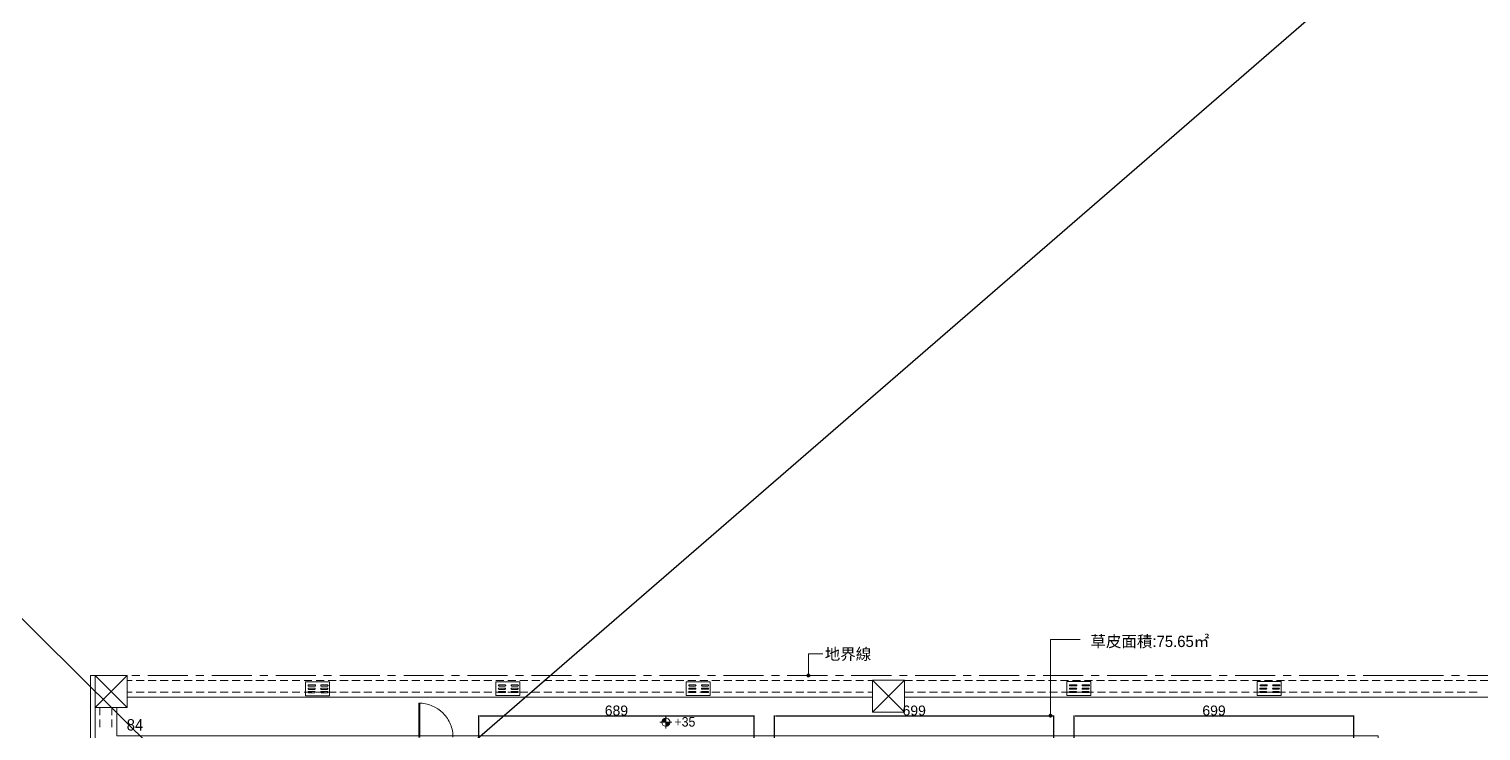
# Model space of a CAD drawing. Header units: millimetres. Extents: x -15161 to 10473752, y -72817 to 33960.
# Drawn here: x 35462 to 39095, y 3559 to 5315 of the extents above; entities that cross this region are included whole.
import ezdxf

# ---------------------------------------------------------------- set-up
doc = ezdxf.new("R2010")
doc.units = ezdxf.units.MM
for name, color, linetype in [('PDF_單色填滿', 7, 'Continuous'), ('PDF_幾何圖形', 7, 'Continuous'), ('PDF_文字', 7, 'Continuous')]:
    doc.layers.add(name, color=color, linetype=linetype)
doc.styles.add('PDF PMingLiU', font='PMingLiU.ttf')
doc.styles.get("Standard").update_dxf_attribs({"font": 'arial.ttf'})
doc.dimstyles.new('ISO-25', dxfattribs={"dimtxt": 25, "dimasz": 2.5, "dimexe": 1.25, "dimexo": 0.625, "dimtad": 1, "dimdec": 0, "dimtxsty": 'Standard', "dimcen": 2.5, "dimadec": 0, "dimazin": 0, "dimtfac": 1, "dimtdec": 0, "dimtmove": 0, "dimatfit": 3, "dimfxl": 1, "dimarcsym": 0})

# ---------------------------------------------------------------- blocks, each defined once
blk = doc.blocks.new('拆除後的建築底圖1131126')
at = {"layer": 'PDF_單色填滿', "lineweight": 0}
for points in [[(11174.2, 3700.4), (11173.8, 3697.8), (11178.9, 3697.8)], [(11173.8, 3697.8), (11174.2, 3695.7), (11178.9, 3697.8)], [(11176.3, 3702.5), (11174.2, 3700.4), (11178.9, 3697.8)], [(11174.2, 3695.7), (11176.3, 3693.6), (11178.9, 3697.8)], [(11178.9, 3702.9), (11176.3, 3702.5), (11178.9, 3697.8)], [(11176.3, 3693.6), (11178.9, 3693.2), (11178.9, 3697.8)], [(11181, 3702.5), (11178.9, 3702.9), (11178.9, 3697.8)], [(11183.1, 3700.4), (11181, 3702.5), (11178.9, 3697.8)], [(11183.5, 3697.8), (11183.1, 3700.4), (11178.9, 3697.8)], [(11178.9, 3693.2), (11181, 3693.6), (11178.9, 3697.8)], [(11181, 3693.6), (11183.1, 3695.3), (11178.9, 3697.8)], [(11183.1, 3695.3), (11183.5, 3697.8), (11178.9, 3697.8)]]:
    blk.add_solid(points, dxfattribs=at)
at = {"layer": 'PDF_單色填滿', "lineweight": 9}
for points in [[(11780.1, 3600), (11779.3, 3597.5), (11784.3, 3597.5)], [(11779.3, 3597.5), (11780.1, 3594.9), (11784.3, 3597.5)], [(11781.8, 3601.7), (11780.1, 3600), (11784.3, 3597.5)], [(11780.1, 3594.9), (11781.8, 3593.3), (11784.3, 3597.5)], [(11784.3, 3602.6), (11781.8, 3601.7), (11784.3, 3597.5)], [(11781.8, 3593.3), (11784.3, 3592.4), (11784.3, 3597.5)], [(11786.9, 3601.7), (11784.3, 3602.6), (11784.3, 3597.5)], [(11788.6, 3600), (11786.9, 3601.7), (11784.3, 3597.5)], [(11789.4, 3597.5), (11788.6, 3600), (11784.3, 3597.5)], [(11784.3, 3592.4), (11786.9, 3593.3), (11784.3, 3597.5)], [(11786.9, 3593.3), (11788.6, 3594.9), (11784.3, 3597.5)], [(11788.6, 3594.9), (11789.4, 3597.5), (11784.3, 3597.5)]]:
    blk.add_solid(points, dxfattribs=at)
at = {"layer": 'PDF_幾何圖形', "lineweight": 9}
blk.add_lwpolyline([(11784.3, 3597.5), (11784.3, 3787.6), (11858.4, 3787.6)], dxfattribs=at)
at = {"layer": 'PDF_幾何圖形', "lineweight": 0}
for points in [[(11178.9, 3697.8), (11178.9, 3752), (11214.4, 3752)], [(9465.8, 3697.8), (9382.4, 3697.8), (9382.4, 3578)], [(9394.2, 3697.8), (9474.2, 3617.8)], [(9474.2, 3697.8), (9394.2, 3617.8)], [(9474.2, 3685.6), (9486.5, 3685.6)], [(9505.6, 3697.8), (9485.7, 3697.8)], [(9496.7, 3685.6), (9516.6, 3685.6)], [(9625.8, 3697.8), (9525.9, 3697.8)], [(9526.7, 3685.6), (9546.6, 3685.6)], [(9556.4, 3685.6), (9576.7, 3685.6)], [(9586.4, 3685.6), (9606.8, 3685.6)], [(9616.5, 3685.6), (9636.4, 3685.6)], [(9665.6, 3697.8), (9645.7, 3697.8)], [(9646.6, 3685.6), (9666.5, 3685.6)], [(9676.6, 3685.6), (9696.5, 3685.6)], [(9785.9, 3697.8), (9685.9, 3697.8)], [(9706.7, 3685.6), (9726.6, 3685.6)], [(9736.8, 3685.6), (9756.7, 3685.6)], [(9766.8, 3685.6), (9786.7, 3685.6)], [(9796.5, 3685.6), (9816.8, 3685.6)], [(9825.7, 3697.8), (9805.8, 3697.8)], [(9826.5, 3685.6), (9846.4, 3685.6)], [(9945.9, 3697.8), (9846, 3697.8)], [(9856.6, 3685.6), (9876.5, 3685.6)], [(9886.6, 3685.6), (9906.5, 3685.6)], [(9916.7, 3685.6), (9936.6, 3685.6)], [(9943.8, 3674.5), (9928.6, 3674.5), (9928.1, 3674.5), (9927.3, 3674.1), (9927.3, 3673.7), (9926.9, 3673.3), (9927.3, 3672.4), (9927.3, 3672), (9928.1, 3671.6), (9928.6, 3671.6), (9943.8, 3671.6)], [(9943.4, 3674.5), (9944.2, 3674.5), (9945.1, 3673.7), (9945.1, 3672.4), (9944.2, 3671.6), (9943.4, 3671.6)], [(9946.8, 3685.6), (9966.7, 3685.6)], [(9960.3, 3671.6), (9959.5, 3671.6), (9958.6, 3672.4), (9958.6, 3673.7), (9959.5, 3674.5), (9960.3, 3674.5)], [(9959.9, 3674.5), (9975.6, 3674.5)], [(9959.9, 3671.6), (9975.6, 3671.6)], [(9985.7, 3697.8), (9965.8, 3697.8)], [(9975.1, 3674.5), (9975.6, 3674.5), (9976.4, 3674.1), (9976.8, 3673.7), (9976.8, 3672.4), (9976.4, 3672), (9975.6, 3671.6), (9975.1, 3671.6)], [(9976.8, 3685.6), (9996.7, 3685.6)], [(10106, 3697.8), (10006, 3697.8)], [(10006.5, 3685.6), (10026.8, 3685.6)], [(10036.5, 3685.6), (10056.8, 3685.6)], [(10066.6, 3685.6), (10086.5, 3685.6)], [(10096.6, 3685.6), (10116.5, 3685.6)], [(10145.8, 3697.8), (10125.9, 3697.8)], [(10126.7, 3685.6), (10146.6, 3685.6)], [(10156.8, 3685.6), (10176.7, 3685.6)], [(10266, 3697.8), (10166.1, 3697.8)], [(10186.8, 3685.6), (10206.7, 3685.6)], [(10216.9, 3685.6), (10236.8, 3685.6)], [(10246.5, 3685.6), (10266.9, 3685.6)], [(10276.6, 3685.6), (10296.9, 3685.6)], [(10305.8, 3697.8), (10285.9, 3697.8)], [(10306.7, 3685.6), (10326.6, 3685.6)], [(10426.1, 3697.8), (10326.1, 3697.8)], [(10336.7, 3685.6), (10356.6, 3685.6)], [(10366.8, 3685.6), (10386.7, 3685.6)], [(10396.8, 3685.6), (10416.7, 3685.6)], [(10404.9, 3671.6), (10404, 3672), (10403.6, 3672), (10403.2, 3672.4), (10403.2, 3673.7), (10404, 3674.5), (10404.9, 3674.5)], [(10404.5, 3674.5), (10420.1, 3674.5)], [(10404.5, 3671.6), (10420.1, 3671.6)], [(10419.7, 3674.5), (10420.1, 3674.5), (10421, 3674.1), (10421, 3673.7), (10421.4, 3673.3), (10421, 3672.4), (10421, 3672), (10420.1, 3672), (10419.7, 3671.6)], [(10426.9, 3685.6), (10446.8, 3685.6)], [(10436.6, 3671.6), (10435.8, 3672), (10435.4, 3672), (10434.9, 3672.4), (10434.9, 3673.7), (10435.8, 3674.5), (10436.6, 3674.5)], [(10436.2, 3671.6), (10451.5, 3671.6), (10451.9, 3672), (10452.7, 3672), (10452.7, 3672.4), (10453.2, 3673.3), (10452.7, 3673.7), (10452.7, 3674.1), (10451.9, 3674.5), (10451.5, 3674.5), (10436.2, 3674.5)], [(10465.9, 3697.8), (10446, 3697.8)], [(10457, 3685.6), (10476.9, 3685.6)], [(10586.1, 3697.8), (10486.2, 3697.8)], [(10486.6, 3685.6), (10506.9, 3685.6)], [(10516.7, 3685.6), (10536.6, 3685.6)], [(10546.7, 3685.6), (10566.6, 3685.6)], [(10576.8, 3685.6), (10596.7, 3685.6)], [(10625.9, 3697.8), (10606, 3697.8)], [(10606.8, 3685.6), (10626.7, 3685.6)], [(10636.9, 3685.6), (10656.8, 3685.6)], [(10746.1, 3697.8), (10646.2, 3697.8)], [(10667, 3685.6), (10686.9, 3685.6)], [(10696.6, 3685.6), (10716.9, 3685.6)], [(10726.7, 3685.6), (10747, 3685.6)], [(10756.7, 3685.6), (10776.6, 3685.6)], [(10785.9, 3697.8), (10766, 3697.8)], [(10786.8, 3685.6), (10806.7, 3685.6)], [(10906.2, 3697.8), (10806.3, 3697.8)], [(10816.9, 3685.6), (10836.8, 3685.6)], [(10846.9, 3685.6), (10866.8, 3685.6)], [(10877, 3685.6), (10896.9, 3685.6)], [(10881.2, 3671.6), (10880.4, 3672), (10879.9, 3672), (10879.5, 3672.9), (10879.5, 3673.7), (10880.4, 3674.5), (10881.2, 3674.5)], [(10880.8, 3671.6), (10896, 3671.6), (10896.5, 3672), (10897.3, 3672), (10897.3, 3672.9), (10897.7, 3673.3), (10897.3, 3673.7), (10897.3, 3674.1), (10896.5, 3674.5), (10896, 3674.5), (10880.8, 3674.5)], [(10907, 3685.6), (10926.9, 3685.6)], [(10913, 3671.6), (10912.1, 3672), (10911.7, 3672), (10911.3, 3672.9), (10911.3, 3673.7), (10912.1, 3674.5), (10913, 3674.5)], [(10912.5, 3671.6), (10927.8, 3671.6), (10928.2, 3672), (10928.6, 3672), (10929.1, 3672.9), (10929.1, 3673.7), (10928.2, 3674.5), (10927.8, 3674.5), (10912.5, 3674.5)], [(10946, 3697.8), (10926.1, 3697.8)], [(10936.7, 3685.6), (10957, 3685.6)], [(11066.2, 3697.8), (10965.9, 3697.8)], [(10966.7, 3685.6), (10987.1, 3685.6)], [(10996.8, 3685.6), (11016.7, 3685.6)], [(11026.9, 3685.6), (11046.8, 3685.6)], [(11056.9, 3685.6), (11076.8, 3685.6)], [(11106, 3697.8), (11086.1, 3697.8)], [(11087, 3685.6), (11106.9, 3685.6)], [(11117, 3685.6), (11136.9, 3685.6)], [(11226.3, 3697.8), (11125.9, 3697.8)], [(11147.1, 3685.6), (11167, 3685.6)], [(11176.7, 3685.6), (11197.1, 3685.6)], [(11206.8, 3685.6), (11226.7, 3685.6)], [(11236.9, 3685.6), (11256.8, 3685.6)], [(11266.1, 3697.8), (11246.2, 3697.8)], [(11266.9, 3685.6), (11286.8, 3685.6)], [(11386.3, 3697.8), (11286, 3697.8)], [(11297, 3685.6), (11316.9, 3685.6)], [(11327.1, 3685.6), (11339.3, 3685.6)], [(11339.3, 3686), (11419.4, 3606)], [(11419.4, 3686), (11339.3, 3606)], [(11426.1, 3697.8), (11406.2, 3697.8)], [(11419.4, 3685.6), (11439.3, 3685.6)], [(11546.4, 3697.8), (11446, 3697.8)], [(11449.4, 3685.6), (11469.3, 3685.6)], [(11479.5, 3685.6), (11499.4, 3685.6)], [(11509.5, 3685.6), (11529.4, 3685.6)], [(11539.6, 3685.6), (11559.5, 3685.6)], [(11586.2, 3697.8), (11566.3, 3697.8)], [(11569.7, 3685.6), (11589.6, 3685.6)], [(11599.3, 3685.6), (11619.6, 3685.6)], [(11706.4, 3697.8), (11606.1, 3697.8)], [(11629.4, 3685.6), (11649.7, 3685.6)], [(11659.4, 3685.6), (11679.3, 3685.6)], [(11689.5, 3685.6), (11709.4, 3685.6)], [(11719.6, 3685.6), (11739.5, 3685.6)], [(11746.2, 3697.8), (11726.3, 3697.8)], [(11749.6, 3685.6), (11769.5, 3685.6)], [(11866.5, 3697.8), (11766.1, 3697.8)], [(11779.7, 3685.6), (11799.6, 3685.6)], [(11809.3, 3685.6), (11829.6, 3685.6)], [(11839.4, 3685.6), (11859.7, 3685.6)], [(11880.4, 3675), (11865.2, 3675), (11864.8, 3674.5), (11864.4, 3674.5), (11863.9, 3674.1), (11863.9, 3672.9), (11864.8, 3672), (11865.2, 3672), (11880.4, 3672)], [(11869.4, 3685.6), (11889.3, 3685.6)], [(11880, 3675), (11880.9, 3674.5), (11881.3, 3674.5), (11881.7, 3674.1), (11881.7, 3672.9), (11880.9, 3672), (11880, 3672)], [(11906.3, 3697.8), (11886.4, 3697.8)], [(11899.5, 3685.6), (11919.4, 3685.6)], [(12026.5, 3697.8), (11926.2, 3697.8)], [(11929.6, 3685.6), (11949.5, 3685.6)], [(11959.6, 3685.6), (11979.5, 3685.6)], [(11989.7, 3685.6), (12009.6, 3685.6)], [(12019.7, 3685.6), (12039.6, 3685.6)], [(12066.3, 3697.8), (12046.4, 3697.8)], [(12049.4, 3685.6), (12069.7, 3685.6)], [(12079.4, 3685.6), (12099.8, 3685.6)], [(12186.6, 3697.8), (12086.2, 3697.8)], [(12109.5, 3685.6), (12129.4, 3685.6)], [(12139.6, 3685.6), (12159.5, 3685.6)], [(12169.6, 3685.6), (12189.5, 3685.6)], [(12199.7, 3685.6), (12219.6, 3685.6)], [(12226.4, 3697.8), (12206.5, 3697.8)], [(12229.8, 3685.6), (12249.7, 3685.6)], [(12346.2, 3697.8), (12246.3, 3697.8)], [(12259.8, 3685.6), (12279.7, 3685.6)], [(12289.5, 3685.6), (12309.8, 3685.6)], [(12309.8, 3675), (12325, 3675)], [(12309.8, 3672), (12325, 3672)], [(12319.5, 3685.6), (12339.8, 3685.6)], [(12324.6, 3675), (12325.4, 3675), (12325.9, 3674.5), (12326.3, 3674.1), (12326.3, 3672.9), (12325.9, 3672.4), (12325.4, 3672), (12324.6, 3672)], [(12356.8, 3675), (12341.5, 3675), (12341.1, 3675), (12340.3, 3674.1), (12339.8, 3673.3), (12340.3, 3672.9), (12341.1, 3672), (12341.5, 3672), (12356.8, 3672)], [(12349.6, 3685.6), (12369.5, 3685.6)], [(12356.3, 3675), (12357.2, 3675), (12357.6, 3674.5), (12358, 3674.1), (12358, 3672.9), (12357.6, 3672.4), (12357.2, 3672), (12356.3, 3672)], [(12386.4, 3697.8), (12366.5, 3697.8)], [(12379.6, 3685.6), (12399.5, 3685.6)], [(12506.2, 3697.8), (12406.3, 3697.8)], [(12409.7, 3685.6), (12429.6, 3685.6)], [(12439.8, 3685.6), (12459.7, 3685.6)], [(12469.8, 3685.6), (12489.7, 3685.6)], [(12499.5, 3685.6), (12519.8, 3685.6)], [(12546.5, 3698.3), (12526.6, 3698.3)], [(12529.5, 3685.6), (12549.8, 3685.6)], [(12559.6, 3685.6), (12579.5, 3685.6)], [(12767.5, 3698.3), (12566.4, 3698.3)], [(12589.6, 3685.6), (12609.5, 3685.6)], [(12619.7, 3685.6), (12639.6, 3685.6)], [(12649.8, 3685.6), (12669.7, 3685.6)], [(12679.8, 3685.6), (12699.7, 3685.6)], [(12709.9, 3685.6), (12729.8, 3685.6)], [(12739.5, 3685.6), (12759.9, 3685.6)], [(12769.6, 3685.6), (12789.9, 3685.6)], [(12807.7, 3698.3), (12787.4, 3698.3)], [(12799.7, 3685.6), (12819.6, 3685.6)], [(12927.5, 3698.3), (12827.6, 3698.3)], [(12829.7, 3685.6), (12849.6, 3685.6)], [(12859.8, 3685.6), (12879.7, 3685.6)], [(9474.2, 3655.9), (9486.5, 3655.9)], [(9474.2, 3643.6), (9486.5, 3643.6)], [(9496.7, 3655.9), (9516.6, 3655.9)], [(9496.7, 3643.6), (9516.6, 3643.6)], [(9526.7, 3655.9), (9546.6, 3655.9)], [(9526.7, 3643.6), (9546.6, 3643.6)], [(9556.4, 3655.9), (9576.7, 3655.9)], [(9556.4, 3643.6), (9576.7, 3643.6)], [(9586.4, 3655.9), (9606.8, 3655.9)], [(9586.4, 3643.6), (9606.8, 3643.6)], [(9616.5, 3655.9), (9636.4, 3655.9)], [(9616.5, 3643.6), (9636.4, 3643.6)], [(9646.6, 3655.9), (9666.5, 3655.9)], [(9646.6, 3643.6), (9666.5, 3643.6)], [(9676.6, 3655.9), (9696.5, 3655.9)], [(9676.6, 3643.6), (9696.5, 3643.6)], [(9706.7, 3655.9), (9726.6, 3655.9)], [(9706.7, 3643.6), (9726.6, 3643.6)], [(9736.8, 3655.9), (9756.7, 3655.9)], [(9736.8, 3643.6), (9756.7, 3643.6)], [(9766.8, 3655.9), (9786.7, 3655.9)], [(9766.8, 3643.6), (9786.7, 3643.6)], [(9796.5, 3655.9), (9816.8, 3655.9)], [(9796.5, 3643.6), (9816.8, 3643.6)], [(9826.5, 3655.9), (9846.4, 3655.9)], [(9826.5, 3643.6), (9846.4, 3643.6)], [(9856.6, 3655.9), (9876.5, 3655.9)], [(9856.6, 3643.6), (9876.5, 3643.6)], [(9886.6, 3655.9), (9906.5, 3655.9)], [(9886.6, 3643.6), (9906.5, 3643.6)], [(9916.7, 3655.9), (9936.6, 3655.9)], [(9916.7, 3643.6), (9936.6, 3643.6)], [(9946.8, 3655.9), (9966.7, 3655.9)], [(9946.8, 3643.6), (9966.7, 3643.6)], [(9975.1, 3666.1), (9959.9, 3666.1), (9959.5, 3666.1), (9958.2, 3664.8), (9958.6, 3664), (9959, 3663.5), (9959.5, 3663.5), (9959.9, 3663.1), (9975.1, 3663.1)], [(9975.1, 3657.6), (9959.9, 3657.6), (9959.5, 3657.6), (9958.2, 3656.3), (9958.6, 3655.9), (9959, 3655.1), (9959.5, 3655.1), (9959.9, 3654.6), (9975.1, 3654.6)], [(9974.7, 3666.1), (9975.6, 3666.1), (9976.4, 3665.2), (9976.4, 3664), (9976, 3663.5), (9975.6, 3663.5), (9974.7, 3663.1)], [(9974.7, 3657.6), (9975.6, 3657.6), (9976.4, 3656.8), (9976.4, 3655.9), (9976, 3655.1), (9975.6, 3655.1), (9974.7, 3654.6)], [(9976.8, 3655.9), (9996.7, 3655.9)], [(9976.8, 3643.6), (9996.7, 3643.6)], [(10006.5, 3655.9), (10026.8, 3655.9)], [(10006.5, 3643.6), (10026.8, 3643.6)], [(10036.5, 3655.9), (10056.8, 3655.9)], [(10036.5, 3643.6), (10056.8, 3643.6)], [(10066.6, 3655.9), (10086.5, 3655.9)], [(10066.6, 3643.6), (10086.5, 3643.6)], [(10096.6, 3655.9), (10116.5, 3655.9)], [(10096.6, 3643.6), (10116.5, 3643.6)], [(10126.7, 3655.9), (10146.6, 3655.9)], [(10126.7, 3643.6), (10146.6, 3643.6)], [(10156.8, 3655.9), (10176.7, 3655.9)], [(10156.8, 3643.6), (10176.7, 3643.6)], [(10186.8, 3655.9), (10206.7, 3655.9)], [(10186.8, 3643.6), (10206.7, 3643.6)], [(10216.9, 3655.9), (10236.8, 3655.9)], [(10216.9, 3643.6), (10236.8, 3643.6)], [(10246.5, 3655.9), (10266.9, 3655.9)], [(10246.5, 3643.6), (10266.9, 3643.6)], [(10276.6, 3655.9), (10296.9, 3655.9)], [(10276.6, 3643.6), (10296.9, 3643.6)], [(10306.7, 3655.9), (10326.6, 3655.9)], [(10306.7, 3643.6), (10326.6, 3643.6)], [(10336.7, 3655.9), (10356.6, 3655.9)], [(10336.7, 3643.6), (10356.6, 3643.6)], [(10366.8, 3655.9), (10386.7, 3655.9)], [(10366.8, 3643.6), (10386.7, 3643.6)], [(10396.8, 3655.9), (10416.7, 3655.9)], [(10396.8, 3643.6), (10416.7, 3643.6)], [(10419.7, 3666.1), (10404.5, 3666.1), (10404, 3666.1), (10402.8, 3664.8), (10403.2, 3664.4), (10403.6, 3663.5), (10404, 3663.5), (10404.5, 3663.1), (10419.7, 3663.1)], [(10419.7, 3658), (10404.5, 3658), (10404, 3657.6), (10403.6, 3657.6), (10403.2, 3656.8), (10402.8, 3656.3), (10403.2, 3655.9), (10403.6, 3655.1), (10404.5, 3655.1), (10419.7, 3655.1)], [(10419.3, 3666.1), (10420.1, 3666.1), (10421, 3665.2), (10421, 3664.4), (10420.6, 3663.5), (10420.1, 3663.5), (10419.3, 3663.1)], [(10419.3, 3658), (10420.1, 3657.6), (10420.6, 3657.6), (10421, 3656.8), (10421, 3655.9), (10420.6, 3655.1), (10419.3, 3655.1)], [(10426.9, 3655.9), (10446.8, 3655.9)], [(10426.9, 3643.6), (10446.8, 3643.6)], [(10451.5, 3666.1), (10436.2, 3666.1), (10435.8, 3666.1), (10434.9, 3665.7), (10434.9, 3665.2), (10434.5, 3664.8), (10434.9, 3664.4), (10434.9, 3663.5), (10435.8, 3663.5), (10436.2, 3663.1), (10451.5, 3663.1)], [(10451.5, 3658), (10436.2, 3658), (10435.8, 3657.6), (10434.9, 3657.6), (10434.9, 3656.8), (10434.5, 3656.3), (10434.9, 3655.9), (10434.9, 3655.1), (10436.2, 3655.1), (10451.5, 3655.1)], [(10451, 3666.1), (10451.9, 3666.1), (10452.7, 3665.2), (10452.7, 3664.4), (10452.3, 3663.5), (10451.9, 3663.5), (10451, 3663.1)], [(10451, 3658), (10451.9, 3657.6), (10452.3, 3657.6), (10452.7, 3656.8), (10452.7, 3655.9), (10452.3, 3655.1), (10451, 3655.1)], [(10457, 3655.9), (10476.9, 3655.9)], [(10457, 3643.6), (10476.9, 3643.6)], [(10486.6, 3655.9), (10506.9, 3655.9)], [(10486.6, 3643.6), (10506.9, 3643.6)], [(10516.7, 3655.9), (10536.6, 3655.9)], [(10516.7, 3643.6), (10536.6, 3643.6)], [(10546.7, 3655.9), (10566.6, 3655.9)], [(10546.7, 3643.6), (10566.6, 3643.6)], [(10576.8, 3655.9), (10596.7, 3655.9)], [(10576.8, 3643.6), (10596.7, 3643.6)], [(10606.8, 3655.9), (10626.7, 3655.9)], [(10606.8, 3643.6), (10626.7, 3643.6)], [(10636.9, 3655.9), (10656.8, 3655.9)], [(10636.9, 3643.6), (10656.8, 3643.6)], [(10667, 3655.9), (10686.9, 3655.9)], [(10667, 3643.6), (10686.9, 3643.6)], [(10696.6, 3655.9), (10716.9, 3655.9)], [(10696.6, 3643.6), (10716.9, 3643.6)], [(10726.7, 3655.9), (10747, 3655.9)], [(10726.7, 3643.6), (10747, 3643.6)], [(10756.7, 3655.9), (10776.6, 3655.9)], [(10756.7, 3643.6), (10776.6, 3643.6)], [(10786.8, 3655.9), (10806.7, 3655.9)], [(10786.8, 3643.6), (10806.7, 3643.6)], [(10816.9, 3655.9), (10836.8, 3655.9)], [(10816.9, 3643.6), (10836.8, 3643.6)], [(10846.9, 3655.9), (10866.8, 3655.9)], [(10846.9, 3643.6), (10866.8, 3643.6)], [(10877, 3655.9), (10896.9, 3655.9)], [(10877, 3643.6), (10896.9, 3643.6)], [(10896, 3666.5), (10880.8, 3666.5), (10880.4, 3666.1), (10879.5, 3666.1), (10879.5, 3665.2), (10879.1, 3664.8), (10879.5, 3664.4), (10879.5, 3663.5), (10880.8, 3663.5), (10896, 3663.5)], [(10896, 3658), (10880.8, 3658), (10880.4, 3657.6), (10879.5, 3657.6), (10879.5, 3657.2), (10879.1, 3656.3), (10879.5, 3655.9), (10879.5, 3655.5), (10880.4, 3655.1), (10880.8, 3655.1), (10896, 3655.1)], [(10895.6, 3666.5), (10896.5, 3666.1), (10896.9, 3666.1), (10897.3, 3665.2), (10897.3, 3664.4), (10896.9, 3663.5), (10895.6, 3663.5)], [(10895.6, 3658), (10896.5, 3657.6), (10896.9, 3657.6), (10897.3, 3657.2), (10897.3, 3655.9), (10896.5, 3655.1), (10895.6, 3655.1)], [(10907, 3655.9), (10926.9, 3655.9)], [(10907, 3643.6), (10926.9, 3643.6)], [(10912.5, 3663.5), (10911.3, 3663.5), (10910.9, 3664.4), (10910.9, 3665.2), (10911.3, 3666.1), (10911.7, 3666.1), (10912.5, 3666.5)], [(10912.5, 3655.1), (10911.7, 3655.1), (10910.9, 3655.9), (10910.9, 3657.2), (10911.3, 3657.6), (10911.7, 3657.6), (10912.5, 3658)], [(10912.1, 3666.5), (10927.8, 3666.5)], [(10912.1, 3663.5), (10927.8, 3663.5)], [(10912.1, 3658), (10927.8, 3658)], [(10912.1, 3655.1), (10927.8, 3655.1)], [(10927.4, 3666.5), (10927.8, 3666.1), (10928.6, 3666.1), (10928.6, 3665.2), (10929.1, 3664.8), (10928.6, 3664.4), (10928.6, 3663.5), (10927.4, 3663.5)], [(10927.4, 3658), (10927.8, 3657.6), (10928.6, 3657.6), (10928.6, 3657.2), (10929.1, 3656.3), (10928.6, 3655.9), (10928.6, 3655.5), (10927.8, 3655.1), (10927.4, 3655.1)], [(10936.7, 3655.9), (10957, 3655.9)], [(10936.7, 3643.6), (10957, 3643.6)], [(10966.7, 3655.9), (10987.1, 3655.9)], [(10966.7, 3643.6), (10987.1, 3643.6)], [(10996.8, 3655.9), (11016.7, 3655.9)], [(10996.8, 3643.6), (11016.7, 3643.6)], [(11026.9, 3655.9), (11046.8, 3655.9)], [(11026.9, 3643.6), (11046.8, 3643.6)], [(11056.9, 3655.9), (11076.8, 3655.9)], [(11056.9, 3643.6), (11076.8, 3643.6)], [(11087, 3655.9), (11106.9, 3655.9)], [(11087, 3643.6), (11106.9, 3643.6)], [(11117, 3655.9), (11136.9, 3655.9)], [(11117, 3643.6), (11136.9, 3643.6)], [(11147.1, 3655.9), (11167, 3655.9)], [(11147.1, 3643.6), (11167, 3643.6)], [(11176.7, 3655.9), (11197.1, 3655.9)], [(11176.7, 3643.6), (11197.1, 3643.6)], [(11206.8, 3655.9), (11226.7, 3655.9)], [(11206.8, 3643.6), (11226.7, 3643.6)], [(11236.9, 3655.9), (11256.8, 3655.9)], [(11236.9, 3643.6), (11256.8, 3643.6)], [(11266.9, 3655.9), (11286.8, 3655.9)], [(11266.9, 3643.6), (11286.8, 3643.6)], [(11297, 3655.9), (11316.9, 3655.9)], [(11297, 3643.6), (11316.9, 3643.6)], [(11327.1, 3655.9), (11339.3, 3655.9)], [(11327.1, 3643.6), (11339.3, 3643.6)], [(11419.4, 3655.9), (11441.8, 3655.9)], [(11419.4, 3643.6), (11442.6, 3643.6)], [(11451.5, 3655.9), (11471.4, 3655.9)], [(11452.4, 3643.6), (11472.7, 3643.6)], [(11481.6, 3655.9), (11501.5, 3655.9)], [(11482.4, 3643.6), (11502.3, 3643.6)], [(11511.7, 3655.9), (11531.6, 3655.9)], [(11512.5, 3643.6), (11532.4, 3643.6)], [(11541.7, 3655.9), (11561.6, 3655.9)], [(11542.6, 3643.6), (11562.5, 3643.6)], [(11571.8, 3655.9), (11591.7, 3655.9)], [(11572.6, 3643.6), (11592.5, 3643.6)], [(11601.8, 3655.9), (11621.7, 3655.9)], [(11602.7, 3643.6), (11622.6, 3643.6)], [(11631.5, 3655.9), (11651.8, 3655.9)], [(11632.8, 3643.6), (11652.7, 3643.6)], [(11661.5, 3655.9), (11681.9, 3655.9)], [(11662.4, 3643.6), (11682.7, 3643.6)], [(11691.6, 3655.9), (11711.5, 3655.9)], [(11692.5, 3643.6), (11712.4, 3643.6)], [(11721.7, 3655.9), (11741.6, 3655.9)], [(11722.5, 3643.6), (11742.4, 3643.6)], [(11751.7, 3655.9), (11771.6, 3655.9)], [(11752.6, 3643.6), (11772.5, 3643.6)], [(11781.8, 3655.9), (11801.7, 3655.9)], [(11782.6, 3643.6), (11802.5, 3643.6)], [(11811.9, 3655.9), (11831.8, 3655.9)], [(11812.7, 3643.6), (11832.6, 3643.6)], [(11833.4, 3663.5), (11832.6, 3663.5), (11832.2, 3664), (11831.8, 3664.4), (11831.8, 3665.7), (11832.2, 3666.1), (11832.6, 3666.5), (11833.4, 3666.5)], [(11833.4, 3655.1), (11832.6, 3655.1), (11832.2, 3655.5), (11831.8, 3655.9), (11831.8, 3657.2), (11832.2, 3657.6), (11832.6, 3658), (11833.4, 3658)], [(11833, 3663.5), (11848.3, 3663.5), (11848.7, 3663.5), (11849.5, 3664), (11849.5, 3664.4), (11850, 3664.8), (11849.5, 3665.7), (11849.5, 3666.1), (11848.7, 3666.5), (11848.3, 3666.5), (11833, 3666.5)], [(11833, 3655.1), (11848.3, 3655.1), (11848.7, 3655.1), (11849.5, 3655.5), (11849.5, 3655.9), (11850, 3656.3), (11849.5, 3657.2), (11849.5, 3657.6), (11848.7, 3658), (11848.3, 3658), (11833, 3658)], [(11841.9, 3655.9), (11861.8, 3655.9)], [(11842.8, 3643.6), (11862.7, 3643.6)], [(11865.2, 3663.5), (11864.4, 3663.5), (11863.9, 3664), (11863.5, 3664.4), (11863.5, 3665.7), (11863.9, 3666.1), (11864.4, 3666.5), (11865.2, 3666.5)], [(11865.2, 3655.1), (11864.4, 3655.1), (11863.9, 3655.5), (11863.5, 3655.9), (11863.5, 3657.2), (11863.9, 3657.6), (11864.4, 3658), (11865.2, 3658)], [(11864.8, 3666.5), (11880, 3666.5)], [(11864.8, 3663.5), (11880, 3663.5)], [(11864.8, 3658), (11880, 3658)], [(11864.8, 3655.1), (11880, 3655.1)], [(11871.6, 3655.9), (11891.9, 3655.9)], [(11872.4, 3643.6), (11892.7, 3643.6)], [(11901.6, 3655.9), (11921.9, 3655.9)], [(11902.5, 3643.6), (11922.8, 3643.6)], [(11931.7, 3655.9), (11951.6, 3655.9)], [(11932.5, 3643.6), (11952.4, 3643.6)], [(11961.7, 3655.9), (11981.6, 3655.9)], [(11962.6, 3643.6), (11982.5, 3643.6)], [(11991.8, 3655.9), (12011.7, 3655.9)], [(11992.6, 3643.6), (12012.5, 3643.6)], [(12021.9, 3655.9), (12041.8, 3655.9)], [(12022.7, 3643.6), (12042.6, 3643.6)], [(12051.9, 3655.9), (12071.8, 3655.9)], [(12052.8, 3643.6), (12072.7, 3643.6)], [(12081.6, 3655.9), (12101.9, 3655.9)], [(12082.8, 3643.6), (12102.7, 3643.6)], [(12111.6, 3655.9), (12131.9, 3655.9)], [(12112.5, 3643.6), (12132.8, 3643.6)], [(12141.7, 3655.9), (12161.6, 3655.9)], [(12142.5, 3643.6), (12162.9, 3643.6)], [(12171.7, 3655.9), (12191.6, 3655.9)], [(12172.6, 3643.6), (12192.5, 3643.6)], [(12201.8, 3655.9), (12221.7, 3655.9)], [(12202.7, 3643.6), (12222.6, 3643.6)], [(12231.9, 3655.9), (12251.8, 3655.9)], [(12232.7, 3643.6), (12252.6, 3643.6)], [(12261.9, 3655.9), (12281.8, 3655.9)], [(12262.8, 3643.6), (12282.7, 3643.6)], [(12292, 3655.9), (12311.9, 3655.9)], [(12292.8, 3643.6), (12312.7, 3643.6)], [(12309.8, 3663.5), (12308.9, 3663.5), (12308.5, 3664), (12308.1, 3664.4), (12308.1, 3665.7), (12308.5, 3666.1), (12308.9, 3666.5), (12309.8, 3666.5)], [(12309.8, 3655.1), (12308.9, 3655.1), (12308.5, 3655.5), (12308.1, 3655.9), (12308.1, 3657.2), (12308.5, 3657.6), (12308.9, 3658), (12309.8, 3658)], [(12309.4, 3666.5), (12324.6, 3666.5)], [(12309.4, 3663.5), (12324.6, 3663.5)], [(12309.4, 3658), (12324.6, 3658)], [(12309.4, 3655.1), (12324.6, 3655.1)], [(12321.6, 3655.9), (12342, 3655.9)], [(12322.9, 3643.6), (12342.8, 3643.6)], [(12341.1, 3666.5), (12356.3, 3666.5)], [(12341.1, 3663.5), (12356.3, 3663.5)], [(12341.1, 3658), (12356.3, 3658)], [(12341.1, 3655.1), (12356.3, 3655.1)], [(12351.7, 3655.9), (12372, 3655.9)], [(12352.5, 3643.6), (12372.9, 3643.6)], [(12381.8, 3655.9), (12401.7, 3655.9)], [(12382.6, 3643.6), (12402.5, 3643.6)], [(12411.8, 3655.9), (12431.7, 3655.9)], [(12412.7, 3643.6), (12432.6, 3643.6)], [(12441.9, 3655.9), (12461.8, 3655.9)], [(12442.7, 3643.6), (12462.6, 3643.6)], [(12471.9, 3655.9), (12491.8, 3655.9)], [(12472.8, 3643.6), (12492.7, 3643.6)], [(12502, 3655.9), (12521.9, 3655.9)], [(12502.8, 3643.6), (12522.7, 3643.6)], [(12532.1, 3655.9), (12552, 3655.9)], [(12532.9, 3643.6), (12552.8, 3643.6)], [(12561.7, 3655.9), (12582, 3655.9)], [(12562.5, 3643.6), (12582.9, 3643.6)], [(12591.8, 3655.9), (12612.1, 3655.9)], [(12592.6, 3643.6), (12612.9, 3643.6)], [(12621.8, 3655.9), (12641.7, 3655.9)], [(12622.7, 3643.6), (12642.6, 3643.6)], [(12651.9, 3655.9), (12671.8, 3655.9)], [(12652.7, 3643.6), (12672.6, 3643.6)], [(12681.9, 3655.9), (12701.8, 3655.9)], [(12682.8, 3643.6), (12702.7, 3643.6)], [(12712, 3655.9), (12731.9, 3655.9)], [(12712.9, 3643.6), (12732.8, 3643.6)], [(12742.1, 3655.9), (12762, 3655.9)], [(12742.9, 3643.6), (12762.8, 3643.6)], [(12771.7, 3655.9), (12792, 3655.9)], [(12773, 3643.6), (12792.9, 3643.6)], [(12801.8, 3655.9), (12822.1, 3655.9)], [(12802.6, 3643.6), (12822.9, 3643.6)], [(12831.8, 3655.9), (12851.7, 3655.9)], [(12832.7, 3643.6), (12853, 3643.6)], [(9406.1, 3598.3), (9406.1, 3617.8)], [(9436.1, 3598.3), (9436.1, 3617.8)], [(9448.4, 3598.3), (9448.4, 3617.8)], [(9406.1, 3568.3), (9406.1, 3588.2)], [(9436.1, 3568.3), (9436.1, 3588.2)], [(9448.4, 3568.3), (9448.4, 3588.2)]]:
    blk.add_lwpolyline(points, dxfattribs=at)
for points in [[(10789.3, -581.5), (9382.4, -762.3), (9382.4, 3697.8), (9394.2, 3697.8), (9394.2, -748.7), (10787.6, -569.6)], [(9394.2, 3617.8), (9394.2, 3697.8), (9474.2, 3697.8), (9474.2, 3617.8)], [(9920.5, 3682.2), (9920.5, 3647), (9980.6, 3647), (9980.6, 3682.2)], [(10396.8, 3682.2), (10396.8, 3647.5), (10457, 3647.5), (10457, 3682.2)], [(10873.2, 3682.2), (10873.2, 3647.5), (10932.9, 3647.5), (10932.9, 3682.2)], [(11339.3, 3606), (11339.3, 3686), (11419.4, 3686), (11419.4, 3606)], [(11825.4, 3682.6), (11825.4, 3647.5), (11885.5, 3647.5), (11885.5, 3682.6)], [(11848.7, 3672), (11849.1, 3672), (11850, 3672.9), (11850, 3674.1), (11849.5, 3674.5), (11849.1, 3674.5), (11848.7, 3675), (11833.4, 3675), (11833, 3674.5), (11832.6, 3674.5), (11832.2, 3674.1), (11832.2, 3672.9), (11833, 3672), (11833.4, 3672)], [(12301.7, 3682.6), (12301.7, 3647.5), (12361.9, 3647.5), (12361.9, 3682.6)], [(11419.4, 3643.6), (11419.4, 3606), (11339.3, 3606), (11339.3, 3643.6), (9474.2, 3643.6), (9474.2, 3617.8), (9448.4, 3617.8), (9448.4, 3547.1), (12604.5, 3547.1), (12604.5, 3539.5), (12739.5, 3539.5), (12739.5, 3028.9), (13204.8, 3028.9), (13204.8, 2247.7), (13491.9, 2247.7), (13361.5, 3136.4), (13110, 3099.6), (13035.5, 3611), (13009.2, 3607.2), (13003.7, 3643.6)], [(9943.4, 3663.1), (9943.8, 3663.5), (9944.2, 3663.5), (9944.6, 3664), (9944.6, 3665.2), (9943.8, 3666.1), (9943.4, 3666.1), (9928.1, 3666.1), (9927.7, 3666.1), (9926.9, 3665.2), (9926.9, 3664), (9927.3, 3663.5), (9927.7, 3663.5), (9928.1, 3663.1)], [(9943.4, 3654.6), (9943.8, 3655.1), (9944.2, 3655.1), (9944.6, 3655.9), (9944.6, 3656.8), (9943.8, 3657.6), (9943.4, 3657.6), (9928.1, 3657.6), (9927.7, 3657.6), (9926.9, 3656.8), (9926.9, 3655.9), (9927.3, 3655.1), (9927.7, 3655.1), (9928.1, 3654.6)]]:
    blk.add_lwpolyline(points, close=True, dxfattribs=at)
at = {"layer": 'PDF_幾何圖形', "lineweight": 13}
for points in [[(9465.8, 3697.8), (9382.4, 3697.8), (9382.4, 3578)], [(9505.6, 3697.8), (9485.7, 3697.8)], [(9625.8, 3697.8), (9525.9, 3697.8)], [(9665.6, 3697.8), (9645.7, 3697.8)], [(9785.9, 3697.8), (9685.9, 3697.8)], [(9825.7, 3697.8), (9805.8, 3697.8)], [(9945.9, 3697.8), (9846, 3697.8)], [(9985.7, 3697.8), (9965.8, 3697.8)], [(10106, 3697.8), (10006, 3697.8)], [(10145.8, 3697.8), (10125.9, 3697.8)], [(10266, 3697.8), (10166.1, 3697.8)], [(10305.8, 3697.8), (10285.9, 3697.8)], [(10426.1, 3697.8), (10326.1, 3697.8)], [(10465.9, 3697.8), (10446, 3697.8)], [(10586.1, 3697.8), (10486.2, 3697.8)], [(10625.9, 3697.8), (10606, 3697.8)], [(10746.1, 3697.8), (10646.2, 3697.8)], [(10785.9, 3697.8), (10766, 3697.8)], [(10906.2, 3697.8), (10806.3, 3697.8)], [(10946, 3697.8), (10926.1, 3697.8)], [(11066.2, 3697.8), (10965.9, 3697.8)], [(11106, 3697.8), (11086.1, 3697.8)], [(11226.3, 3697.8), (11125.9, 3697.8)], [(11266.1, 3697.8), (11246.2, 3697.8)], [(11386.3, 3697.8), (11286, 3697.8)], [(11426.1, 3697.8), (11406.2, 3697.8)], [(11546.4, 3697.8), (11446, 3697.8)], [(11586.2, 3697.8), (11566.3, 3697.8)], [(11706.4, 3697.8), (11606.1, 3697.8)], [(11746.2, 3697.8), (11726.3, 3697.8)], [(11866.5, 3697.8), (11766.1, 3697.8)], [(11906.3, 3697.8), (11886.4, 3697.8)], [(12026.5, 3697.8), (11926.2, 3697.8)], [(12066.3, 3697.8), (12046.4, 3697.8)], [(12186.6, 3697.8), (12086.2, 3697.8)], [(12226.4, 3697.8), (12206.5, 3697.8)], [(12346.2, 3697.8), (12246.3, 3697.8)], [(12386.4, 3697.8), (12366.5, 3697.8)], [(12506.2, 3697.8), (12406.3, 3697.8)], [(12546.5, 3698.3), (12526.6, 3698.3)], [(12767.5, 3698.3), (12566.4, 3698.3)], [(12807.7, 3698.3), (12787.4, 3698.3)], [(12927.5, 3698.3), (12827.6, 3698.3)]]:
    blk.add_lwpolyline(points, dxfattribs=at)
at = {"layer": 'PDF_幾何圖形', "lineweight": 0}
blk.add_lwpolyline([(10264.7, 3603.4, 0.199403), (10203.8, 3628.8), (10203.8, 3543.3), (10206.3, 3543.3), (10206.3, 3628.8)], format="xyb", dxfattribs=at)
at = {"layer": 'PDF_幾何圖形', "lineweight": 5}
for points in [[(10806.7, 3581), (10811.8, 3581), (10821.9, 3581), (10821.9, 3570.8), (10832.1, 3581), (10821.9, 3581), (10821.9, 3591.1), (10821.9, 3596.2)], [(10811.8, 3582.7), (10820.7, 3591.1)], [(10812.2, 3581), (10821.9, 3590.7)], [(10812.6, 3584.8), (10818.1, 3590.7)], [(10813.9, 3581), (10821.9, 3589)], [(10816, 3581), (10821.9, 3587.3)], [(10817.7, 3581), (10821.9, 3585.2)], [(10819.4, 3581), (10821.9, 3583.5)], [(10821.5, 3581), (10821.9, 3581.8)], [(10821.9, 3565.7), (10821.9, 3570.8), (10822.4, 3570.4), (10821.9, 3570.8), (10823.2, 3570.8), (10824.5, 3571.2), (10825.7, 3571.7), (10826.6, 3572.1), (10827.9, 3572.5), (10829.6, 3574.2), (10830.4, 3575.5), (10830.8, 3576.3), (10831.7, 3577.6), (10832.1, 3578.4), (10832.1, 3581), (10837.2, 3581)], [(10821.9, 3580.1), (10823.2, 3581)], [(10821.9, 3578), (10824.9, 3581)], [(10821.9, 3576.3), (10826.6, 3581)], [(10821.9, 3574.6), (10828.7, 3581)], [(10821.9, 3572.9), (10830.4, 3581)], [(10824.1, 3571.2), (10832.1, 3579.3)], [(10826.6, 3572.1), (10831.3, 3576.3)], [(10832.5, 3580.6), (10832.1, 3581), (10832.1, 3583.5), (10831.7, 3584.8), (10830.8, 3585.6), (10830.4, 3586.9), (10829.6, 3587.8)]]:
    blk.add_lwpolyline(points, dxfattribs=at)
at = {"layer": 'PDF_幾何圖形', "lineweight": 0}
blk.add_arc((10212.6, 3544.9), 76.8, 358.8285, 23.5011, dxfattribs=at)
for points in [[(12309.8, 3672), (12308, 3672), (12308, 3675), (12309.8, 3675)], [(11880, 3666.5), (11881.8, 3666.5), (11881.8, 3663.5), (11880, 3663.5)], [(11880, 3658), (11881.8, 3658.1), (11881.8, 3655), (11880, 3655.1)], [(12324.6, 3666.5), (12326.4, 3666.5), (12326.3, 3663.5), (12324.6, 3663.5)], [(12324.6, 3658), (12326.3, 3658.1), (12326.4, 3655), (12324.6, 3655.1)], [(12341.1, 3663.5), (12339.4, 3663.5), (12339.3, 3666.5), (12341.1, 3666.5)], [(12341.1, 3655.1), (12339.3, 3655), (12339.4, 3658.1), (12341.1, 3658)], [(12356.3, 3666.5), (12358.1, 3666.5), (12358.1, 3663.5), (12356.3, 3663.5)], [(12356.3, 3658), (12358.1, 3658.1), (12358.1, 3655), (12356.3, 3655.1)], [(10282.9, 3575.5), (10279.1, 3586.1), (10272.4, 3595.1), (10264.7, 3603.4)]]:
    blk.add_open_spline(points, degree=3, dxfattribs=at)
at = {"layer": 'PDF_幾何圖形', "lineweight": 5}
for points in [[(10821.9, 3591.1), (10816.3, 3591.9), (10811.9, 3586.2), (10811.8, 3581)], [(10811.8, 3581), (10812.5, 3574.8), (10815.6, 3571.3), (10821.9, 3570.8)], [(10829.6, 3587.8), (10827.2, 3590.3), (10825.5, 3591.5), (10821.9, 3591.1)]]:
    blk.add_open_spline(points, degree=3, dxfattribs=at)
at = {"layer": 'PDF_文字', "attachment_point": 4, "style": 'PDF PMingLiU'}
for s, insert, char_height in [('草皮面積:75.65㎡', (11884.3, 3781.7), 28.447), ('地界線', (11219.5, 3750), 28.45), ('84', (9473, 3574.3), 28.45), ('+35', (10843.5, 3581.8), 23.61)]:
    blk.add_mtext(s, dxfattribs=dict(at, insert=insert, char_height=char_height))
blk = doc.blocks.new('*D21')
at = {"color": 0, "lineweight": -2, "transparency": 16777216}
for p, q in [((36586.9, 3527.5), (36586.9, 3597.9)), ((36589.4, 3596.7), (37273.8, 3596.7)), ((37276.3, 3527.5), (37276.3, 3597.9))]:
    blk.add_line(p, q, dxfattribs=at)
at = {"color": 0, "transparency": 16777216}
for points in [[(36589.4, 3597.1), (36589.4, 3596.3), (36586.9, 3596.7)], [(37273.8, 3597.1), (37273.8, 3596.3), (37276.3, 3596.7)]]:
    blk.add_solid(points, dxfattribs=at)
at = {"layer": 'Defpoints', "color": 0, "transparency": 16777216}
for p in [(37276.3, 3596.7), (36586.9, 3526.9), (37276.3, 3526.9)]:
    blk.add_point(p, dxfattribs=at)
at = {"color": 0, "transparency": 16777216, "insert": (36931.6, 3610.1), "char_height": 25, "attachment_point": 5}
blk.add_mtext('689', dxfattribs=at)
blk = doc.blocks.new('*D25')
at = {"color": 0, "lineweight": -2, "transparency": 16777216}
for p, q in [((37327.4, 3527.5), (37327.4, 3597.9)), ((37329.9, 3596.7), (38023.6, 3596.7)), ((38026.1, 3527.5), (38026.1, 3597.9))]:
    blk.add_line(p, q, dxfattribs=at)
at = {"color": 0, "transparency": 16777216}
for points in [[(37329.9, 3597.1), (37329.9, 3596.3), (37327.4, 3596.7)], [(38023.6, 3597.1), (38023.6, 3596.3), (38026.1, 3596.7)]]:
    blk.add_solid(points, dxfattribs=at)
at = {"layer": 'Defpoints', "color": 0, "transparency": 16777216}
for p in [(38026.1, 3596.7), (37327.4, 3526.9), (38026.1, 3526.9)]:
    blk.add_point(p, dxfattribs=at)
at = {"color": 0, "transparency": 16777216, "insert": (37676.7, 3610.1), "char_height": 25, "attachment_point": 5}
blk.add_mtext('699', dxfattribs=at)
blk = doc.blocks.new('*D29')
at = {"color": 0, "lineweight": -2, "transparency": 16777216}
for p, q in [((38077.2, 3527.5), (38077.2, 3597.9)), ((38079.7, 3596.7), (38773.9, 3596.7)), ((38776.4, 3527.5), (38776.4, 3597.9))]:
    blk.add_line(p, q, dxfattribs=at)
at = {"color": 0, "transparency": 16777216}
for points in [[(38079.7, 3597.1), (38079.7, 3596.3), (38077.2, 3596.7)], [(38773.9, 3597.1), (38773.9, 3596.3), (38776.4, 3596.7)]]:
    blk.add_solid(points, dxfattribs=at)
at = {"layer": 'Defpoints', "color": 0, "transparency": 16777216}
for p in [(38776.4, 3596.7), (38077.2, 3526.9), (38776.4, 3526.9)]:
    blk.add_point(p, dxfattribs=at)
at = {"color": 0, "transparency": 16777216, "insert": (38426.8, 3610.1), "char_height": 25, "attachment_point": 5}
blk.add_mtext('699', dxfattribs=at)

msp = doc.modelspace()

# ---------------------------------------------------------------- linework, layer by layer
at = {"color": 230}
msp.add_lwpolyline([(43975.9067, 9939.3038), (-15160.8453, -41255.219)], dxfattribs=at)
at = {"color": 4}
msp.add_lwpolyline([(34313.4744, 4959.9057), (41545.4633, -2209.2652)], dxfattribs=at)

# ---------------------------------------------------------------- block references
at = {"color": 30}
msp.add_blockref('拆除後的建築底圖1131126', (26233.2578, 0), dxfattribs=at)

# ---------------------------------------------------------------- dimensions: what is measured, and where the dimension line sits
at = {"color": 5}
for base, p1, p2, picture, middle in [((37276.2922, 3596.6782), (36586.9481, 3526.8628), (37276.2922, 3526.8628), '*D21', (36931.6202, 3610.0675)), ((38026.1383, 3596.6782), (37327.3554, 3526.8628), (38026.1383, 3526.8628), '*D25', (37676.7469, 3610.0675)), ((38776.4076, 3596.6782), (38077.2015, 3526.8628), (38776.4076, 3526.8628), '*D29', (38426.8045, 3610.0675))]:
    dim = msp.add_linear_dim(base=base, p1=p1, p2=p2, dimstyle='ISO-25', dxfattribs=at)
    dim.commit()
    dim.dimension.update_dxf_attribs({"geometry": picture, "text_midpoint": middle})

doc.saveas('drawing.dxf')
